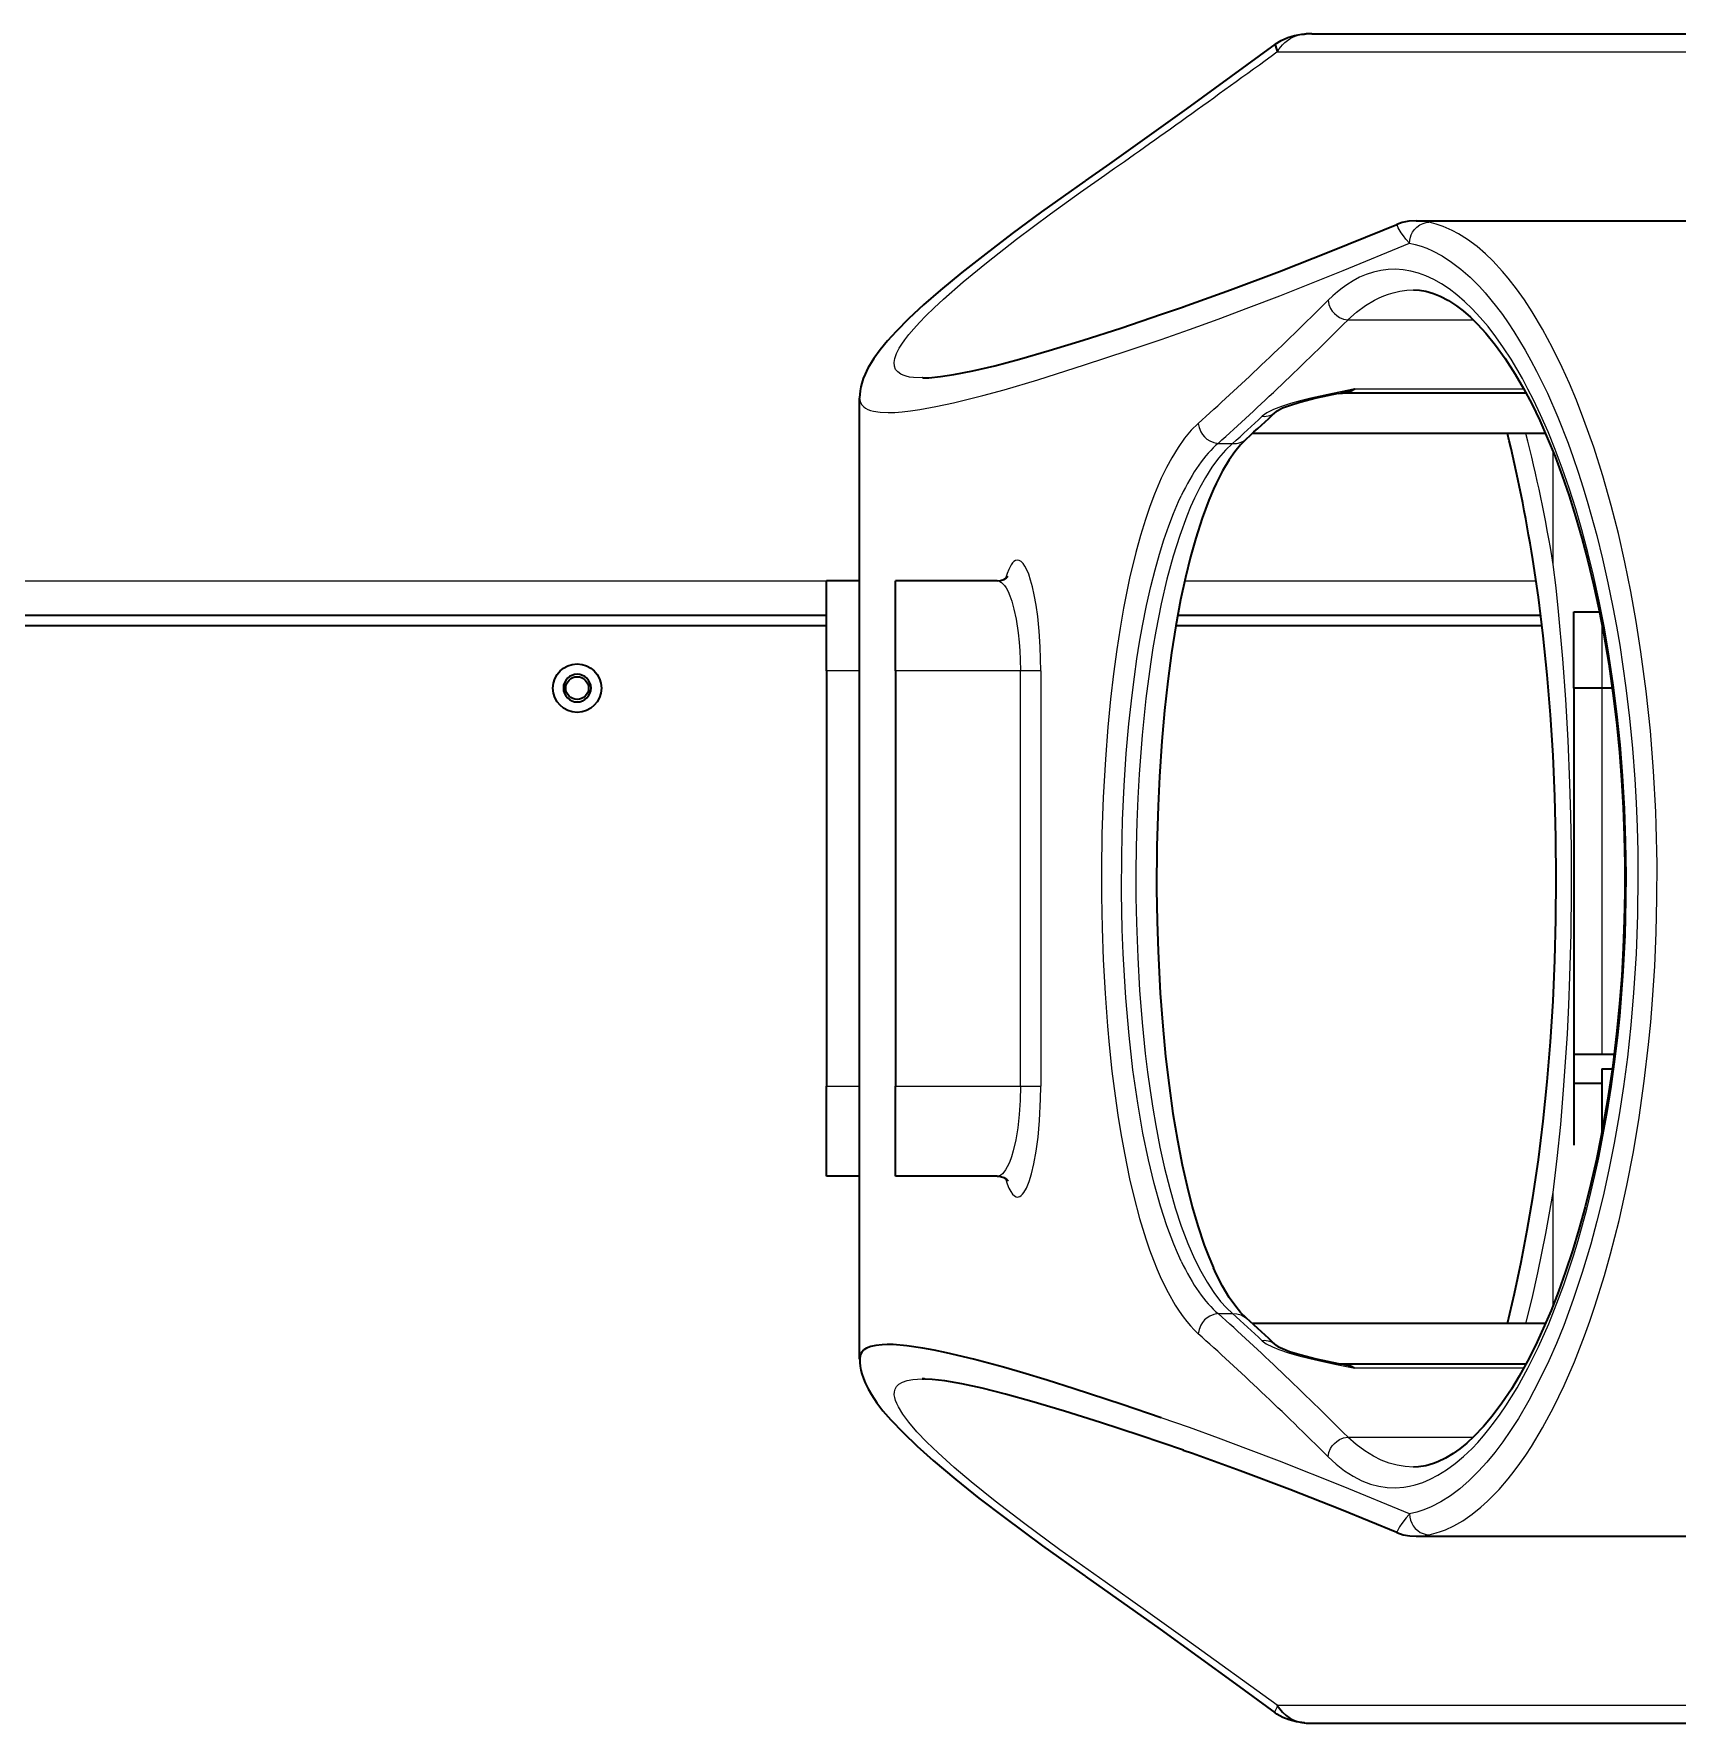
# Model space of a CAD drawing. Header units: inches. Extents: x 185496 to 352137, y 107182 to 179410.
# Drawn here: x 244383.5 to 244621, y 164989.9 to 165233.9 of the extents above; entities that cross this region are included whole.
import ezdxf

# ---------------------------------------------------------------- set-up
doc = ezdxf.new("R2010")
doc.units = ezdxf.units.IN
doc.header["$MEASUREMENT"] = 0

# ---------------------------------------------------------------- blocks, each defined once
blk = doc.blocks.new('RAGV')
at = {"color": 7, "lineweight": 35}
for p, q in [((799301.05, -275686.87), (799383.94, -275686.87)), ((799316.13, -275713.87), (799380.94, -275713.87)), ((799235.74, -275878.28), (799235.74, -275739.47)), ((799332.01, -275738.76), (799305.48, -275738.76)), ((799334.82, -275744.58), (799292.49, -275744.58)), ((799230.94, -275770.87), (798933.94, -275770.87)), ((799334.13, -275770.87), (799281.69, -275770.87)), ((799230.94, -275772.37), (798915.94, -275772.37)), ((799334.32, -275772.37), (799281.43, -275772.37)), ((799230.94, -275778.87), (799230.94, -275838.87)), ((799240.94, -275778.87), (799240.94, -275838.87)), ((799338.94, -275781.37), (799338.94, -275836.37)), ((799334.82, -275873.15), (799292.49, -275873.15)), ((799305.48, -275878.98), (799332.01, -275878.98)), ((799316.13, -275903.87), (799380.94, -275903.87)), ((799301.05, -275930.87), (799383.94, -275930.87))]:
    blk.add_line(p, q, dxfattribs=at)
at = {"color": 7, "lineweight": 13}
for p, q in [((799296.04, -275689.48), (799368.94, -275689.48)), ((799307.26, -275738.14), (799331.67, -275738.14)), ((798914.94, -275765.87), (799235.73, -275765.87)), ((799282.7, -275765.87), (799333.46, -275765.87)), ((799258.98, -275838.87), (799258.98, -275778.87)), ((799261.91, -275778.87), (799261.91, -275838.87)), ((799342.94, -275781.37), (799342.94, -275834.27)), ((799331.67, -275879.6), (799307.26, -275879.6)), ((799296.04, -275928.25), (799368.94, -275928.26))]:
    blk.add_line(p, q, dxfattribs=at)
at = {"color": 7, "lineweight": 35, "ltscale": 0.00163}
blk.add_line((799268.26, -275708.14), (799268.31, -275708.1), dxfattribs=at)
at = {"color": 7, "lineweight": 13, "ltscale": 0.454056}
blk.add_line((799306.26, -275728.2), (799324.42, -275728.2), dxfattribs=at)
at = {"color": 7, "lineweight": 35, "ltscale": 0.001746}
blk.add_line((799244.88, -275736.58), (799244.81, -275736.58), dxfattribs=at)
at = {"color": 7, "lineweight": 35, "ltscale": 0.000524903}
blk.add_line((799235.73, -275739.44), (799235.73, -275739.47), dxfattribs=at)
at = {"color": 7, "lineweight": 13, "ltscale": 0.052132}
for p, q in [((799287.53, -275746.03), (799289.62, -275746.03)), ((799287.53, -275871.71), (799289.62, -275871.71))]:
    blk.add_line(p, q, dxfattribs=at)
at = {"color": 7, "lineweight": 13, "ltscale": 0.406129}
blk.add_line((799335.94, -275763.51), (799335.94, -275747.27), dxfattribs=at)
at = {"color": 7, "lineweight": 35, "ltscale": 0.119763}
blk.add_line((799235.73, -275765.87), (799230.94, -275765.87), dxfattribs=at)
at = {"color": 7, "lineweight": 35, "ltscale": 0.325}
for p, q in [((799230.94, -275778.87), (799230.94, -275765.87)), ((799240.94, -275778.87), (799240.94, -275765.87)), ((799230.94, -275851.87), (799230.94, -275838.87)), ((799240.94, -275851.87), (799240.94, -275838.87))]:
    blk.add_line(p, q, dxfattribs=at)
at = {"color": 7, "lineweight": 35, "ltscale": 0.366924}
for p, q in [((799255.62, -275765.87), (799240.94, -275765.87)), ((799255.62, -275851.87), (799240.94, -275851.87))]:
    blk.add_line(p, q, dxfattribs=at)
at = {"color": 7, "lineweight": 35, "ltscale": 0.275}
blk.add_line((799338.94, -275781.37), (799338.94, -275770.37), dxfattribs=at)
at = {"color": 7, "lineweight": 35, "ltscale": 0.091772}
blk.add_line((799338.94, -275770.37), (799342.61, -275770.37), dxfattribs=at)
at = {"color": 7, "lineweight": 13, "ltscale": 0.232919}
blk.add_line((799342.94, -275772.05), (799342.94, -275781.37), dxfattribs=at)
at = {"color": 7, "lineweight": 13, "ltscale": 0.1198}
blk.add_line((799235.74, -275778.87), (799230.94, -275778.87), dxfattribs=at)
at = {"color": 7, "lineweight": 13, "ltscale": 0.45078}
for p, q in [((799258.98, -275778.87), (799240.94, -275778.87)), ((799240.94, -275838.87), (799258.98, -275838.87))]:
    blk.add_line(p, q, dxfattribs=at)
at = {"color": 7, "lineweight": 13, "ltscale": 0.073293}
for p, q in [((799261.91, -275778.87), (799258.98, -275778.87)), ((799258.98, -275838.87), (799261.91, -275838.87))]:
    blk.add_line(p, q, dxfattribs=at)
at = {"color": 7, "lineweight": 35, "ltscale": 0.1}
for p, q in [((799342.94, -275781.37), (799338.94, -275781.37)), ((799342.94, -275838.47), (799338.94, -275838.47))]:
    blk.add_line(p, q, dxfattribs=at)
at = {"color": 7, "lineweight": 35, "ltscale": 0.037934}
blk.add_line((799344.46, -275781.37), (799342.94, -275781.37), dxfattribs=at)
at = {"color": 7, "lineweight": 35, "ltscale": 0.144801}
blk.add_line((799344.74, -275834.27), (799338.94, -275834.27), dxfattribs=at)
at = {"color": 7, "lineweight": 35, "ltscale": 0.274987}
blk.add_line((799338.94, -275836.37), (799338.94, -275847.37), dxfattribs=at)
at = {"color": 7, "lineweight": 35, "ltscale": 0.037931}
blk.add_line((799342.94, -275836.37), (799344.46, -275836.37), dxfattribs=at)
at = {"color": 7, "lineweight": 35, "ltscale": 0.232938}
blk.add_line((799342.94, -275836.37), (799342.94, -275845.69), dxfattribs=at)
at = {"color": 7, "lineweight": 13, "ltscale": 0.119968}
blk.add_line((799230.94, -275838.87), (799235.74, -275838.87), dxfattribs=at)
at = {"color": 7, "lineweight": 35, "ltscale": 0.180423}
blk.add_line((799342.94, -275838.47), (799342.94, -275845.69), dxfattribs=at)
at = {"color": 7, "lineweight": 35, "ltscale": 0.120004}
blk.add_line((799235.74, -275851.87), (799230.94, -275851.87), dxfattribs=at)
at = {"color": 7, "lineweight": 13, "ltscale": 0.40613}
blk.add_line((799335.94, -275870.47), (799335.94, -275854.22), dxfattribs=at)
at = {"color": 7, "lineweight": 35, "ltscale": 0.000252916}
blk.add_line((799235.75, -275878.27), (799235.75, -275878.28), dxfattribs=at)
at = {"color": 7, "lineweight": 13, "ltscale": 0.000288782}
blk.add_line((799235.75, -275878.28), (799235.75, -275878.29), dxfattribs=at)
at = {"color": 7, "lineweight": 35, "ltscale": 0.007279}
for p, q in [((799244.8, -275881.15), (799245.09, -275881.15)), ((799245.09, -275881.15), (799244.8, -275881.15))]:
    blk.add_line(p, q, dxfattribs=at)
at = {"color": 7, "lineweight": 13, "ltscale": 0.454057}
blk.add_line((799306.26, -275889.53), (799324.42, -275889.53), dxfattribs=at)
at = {"color": 7, "lineweight": 35, "ltscale": 0.001435}
blk.add_line((799268.32, -275909.62), (799268.27, -275909.59), dxfattribs=at)
at = {"color": 7, "lineweight": 35, "ltscale": 0.004242}
blk.add_line((799296.04, -275928.25), (799296.1, -275928.41), dxfattribs=at)
at = {"color": 7, "lineweight": 35}
for points in [[(799295.77, -275688.38), (799296.66, -275687.82), (799297.6, -275687.4), (799298.55, -275687.12), (799299.64, -275686.94), (799300, -275686.91)], [(799295.77, -275688.38), (799282.95, -275697.7), (799271.82, -275705.64), (799268.31, -275708.1)], [(799295.77, -275688.38), (799295.77, -275688.38), (799295.76, -275688.38), (799295.76, -275688.39), (799295.78, -275688.48), (799295.97, -275689.09), (799296.03, -275689.23)], [(799296.08, -275689.32), (799296.05, -275689.28), (799296.03, -275689.25), (799296.03, -275689.23)], [(799296.12, -275689.34), (799296.06, -275689.42), (799296.04, -275689.48)], [(799268.27, -275708.15), (799262.03, -275712.59), (799257.8, -275715.71), (799253.96, -275718.63), (799250.5, -275721.36), (799247.42, -275723.91), (799244.99, -275726.03), (799242.85, -275728.01), (799241, -275729.87), (799239.78, -275731.2), (799238.7, -275732.51), (799237.8, -275733.74), (799237.4, -275734.37), (799236.94, -275735.17), (799236.52, -275736.03), (799236.27, -275736.65), (799236.05, -275737.32), (799235.91, -275737.87), (799235.81, -275738.45), (799235.73, -275739.44)], [(799282.49, -275726.28), (799289.3, -275723.85), (799296.41, -275721.18), (799303.83, -275718.28), (799311.33, -275715.24), (799313.36, -275714.4)], [(799316.13, -275713.87), (799315.08, -275713.94), (799314.14, -275714.13), (799313.36, -275714.4)], [(799315.75, -275723.87), (799316.6, -275723.91), (799317.53, -275724.06), (799318.63, -275724.38), (799319.61, -275724.77), (799320.79, -275725.38), (799321.96, -275726.14), (799322.95, -275726.9), (799323.97, -275727.78), (799325.02, -275728.81), (799326.22, -275730.12), (799327.61, -275731.83), (799328.98, -275733.74), (799330.44, -275736.01), (799331.64, -275738.09), (799332.83, -275740.32), (799333.99, -275742.73), (799335.13, -275745.3), (799336.21, -275747.94), (799337.24, -275750.7), (799338.23, -275753.58), (799339.18, -275756.57), (799340.09, -275759.73), (799340.96, -275763), (799341.77, -275766.4), (799342.53, -275769.93), (799343.19, -275773.37), (799343.95, -275777.84), (799344.65, -275782.8), (799345.12, -275786.74), (799345.5, -275790.65), (799345.81, -275794.63), (799346.05, -275798.66), (799346.21, -275802.72), (799346.28, -275806.78), (799346.29, -275810.82), (799346.21, -275814.86), (799346.06, -275818.88), (799345.83, -275822.9), (799345.52, -275826.91), (799345.13, -275830.86), (799344.53, -275835.87), (799343.79, -275840.88), (799342.88, -275846.01), (799342.18, -275849.46), (799341.39, -275852.95), (799340.55, -275856.31), (799339.66, -275859.55), (799338.72, -275862.66), (799337.73, -275865.65), (799336.7, -275868.51), (799335.63, -275871.25), (799334.51, -275873.86), (799333.37, -275876.31), (799332.21, -275878.59), (799331.03, -275880.73), (799329.89, -275882.61), (799328.53, -275884.65), (799327.14, -275886.5), (799325.88, -275888.01), (799324.49, -275889.46), (799323.45, -275890.41), (799322.45, -275891.23), (799321.47, -275891.93), (799320.36, -275892.59), (799319.28, -275893.11), (799318.63, -275893.36), (799317.54, -275893.67), (799316.48, -275893.83), (799315.75, -275893.87)], [(799244.88, -275736.58), (799245.73, -275736.55), (799247.42, -275736.38), (799249.35, -275736.09), (799252.08, -275735.55), (799255.26, -275734.8), (799258.86, -275733.84), (799263.1, -275732.63), (799268.04, -275731.11), (799273.46, -275729.36), (799279.37, -275727.37), (799282.51, -275726.29)], [(799304.87, -275738.82), (799301.7, -275739.51), (799299.33, -275740.12), (799297.85, -275740.58), (799296.84, -275740.96), (799296.16, -275741.3), (799295.96, -275741.42), (799295.95, -275741.43), (799295.94, -275741.43), (799295.95, -275741.43)], [(799305.48, -275738.76), (799305.93, -275738.72), (799306.39, -275738.6), (799306.74, -275738.45), (799307.26, -275738.14)], [(799291.62, -275745.36), (799290.78, -275746.21), (799289.93, -275747.23), (799289.13, -275748.38), (799288.17, -275749.98), (799287.25, -275751.8), (799286.86, -275752.63)], [(799286.86, -275752.63), (799286.19, -275754.22), (799285.21, -275756.84), (799284.29, -275759.72), (799283.55, -275762.39), (799282.81, -275765.41), (799282.12, -275768.63), (799281.43, -275772.37), (799280.81, -275776.29), (799280.27, -275780.37), (799279.8, -275784.61), (799279.41, -275789.02), (799279.06, -275794.13), (799278.85, -275798.36), (799278.69, -275804.19), (799278.65, -275810.43), (799278.72, -275815.09), (799278.85, -275819.38), (799279.17, -275825.43), (799279.53, -275830.21), (799279.95, -275834.57), (799280.44, -275838.76), (799281.01, -275842.79), (799281.65, -275846.65), (799282.35, -275850.23), (799283.05, -275853.37), (799283.8, -275856.31), (799284.59, -275859.01), (799285.53, -275861.8), (799286.19, -275863.51), (799286.86, -275865.11)], [(799332.98, -275854.96), (799333.79, -275849.5), (799334.48, -275843.92), (799335.07, -275838.23), (799335.54, -275832.44), (799335.91, -275826.56), (799336.17, -275820.67), (799336.33, -275814.77), (799336.38, -275808.86), (799336.33, -275802.95), (799336.17, -275797.04), (799335.91, -275791.12), (799335.54, -275785.25), (799335.06, -275779.47), (799334.48, -275773.8), (799333.79, -275768.23), (799332.98, -275762.77)], [(799255.62, -275765.87), (799256.1, -275765.82), (799256.57, -275765.66), (799256.98, -275765.42), (799257.2, -275765.2)], [(799255.62, -275851.87), (799256.1, -275851.92), (799256.56, -275852.07), (799256.97, -275852.31), (799257.2, -275852.54)], [(799329.33, -275873.15), (799330.35, -275868.78), (799331.3, -275864.28), (799332.18, -275859.67), (799332.98, -275854.96)], [(799291.62, -275872.38), (799290.78, -275871.53), (799289.93, -275870.5), (799289.13, -275869.36), (799288.17, -275867.75), (799287.25, -275865.94), (799286.86, -275865.11)], [(799279.32, -275886.74), (799273.68, -275884.83), (799266.75, -275882.56), (799262.83, -275881.33), (799259.34, -275880.27), (799256.52, -275879.45), (799252.19, -275878.28), (799248.29, -275877.35), (799246.52, -275876.98), (799244.87, -275876.69), (799242.54, -275876.35), (799240.58, -275876.19), (799239.74, -275876.18), (799238.99, -275876.2), (799238.1, -275876.3), (799237.36, -275876.47), (799236.75, -275876.71), (799236.36, -275876.96), (799236.07, -275877.26), (799235.91, -275877.51), (799235.81, -275877.78), (799235.75, -275878.27)], [(799235.75, -275878.27), (799235.77, -275878.78), (799235.82, -275879.28), (799235.93, -275879.86), (799236.07, -275880.41), (799236.29, -275881.09), (799236.55, -275881.72), (799236.97, -275882.59), (799237.44, -275883.4), (799238.22, -275884.58), (799239.11, -275885.73), (799240.26, -275887.07), (799242.01, -275888.9), (799244.04, -275890.84), (799246.37, -275892.93), (799249.65, -275895.69), (799252.97, -275898.34), (799256.66, -275901.17), (799262.14, -275905.23), (799268.27, -275909.59)], [(799295.95, -275876.31), (799295.94, -275876.3), (799295.96, -275876.32), (799296.16, -275876.44), (799296.84, -275876.77), (799297.85, -275877.16), (799299.33, -275877.62), (799301.7, -275878.22), (799304.87, -275878.92)], [(799282.51, -275891.45), (799276.27, -275889.31), (799270.54, -275887.42), (799265.32, -275885.78), (799260.61, -275884.38), (799256.82, -275883.34), (799253.46, -275882.5), (799250.53, -275881.87), (799248.05, -275881.44), (799246.24, -275881.22), (799245.22, -275881.16), (799244.79, -275881.15)], [(799313.36, -275903.34), (799305.35, -275900.06), (799297.87, -275897.11), (799290.7, -275894.4), (799283.82, -275891.92), (799282.49, -275891.46)], [(799313.36, -275903.34), (799314.26, -275903.64), (799315.25, -275903.82), (799316.13, -275903.87)], [(799268.31, -275909.63), (799279.14, -275917.3), (799290.05, -275925.18), (799295.77, -275929.36)], [(799300, -275930.83), (799298.85, -275930.68), (799297.8, -275930.4), (799296.88, -275930.03), (799296.03, -275929.54), (799295.77, -275929.36)], [(799296.1, -275928.41), (799296.26, -275928.55), (799296.44, -275928.8), (799296.85, -275929.28), (799297.35, -275929.77), (799297.94, -275930.18), (799298.4, -275930.42), (799298.96, -275930.62), (799299.64, -275930.77), (799300.23, -275930.84)]]:
    blk.add_lwpolyline(points, dxfattribs=at)
at = {"color": 7, "lineweight": 13}
for points in [[(799296.23, -275689.23), (799296.37, -275689.03), (799296.82, -275688.48), (799297.17, -275688.13), (799297.54, -275687.82), (799297.87, -275687.59), (799298.23, -275687.4), (799298.65, -275687.22), (799299.11, -275687.08), (799299.59, -275686.98), (799300.12, -275686.91), (799300.23, -275686.9)], [(799296.23, -275689.23), (799296.18, -275689.29), (799296.12, -275689.34)], [(799244.81, -275736.58), (799243.53, -275736.52), (799242.96, -275736.44), (799242.46, -275736.32), (799242.05, -275736.19), (799241.7, -275736.03), (799241.25, -275735.71), (799240.94, -275735.33), (799240.76, -275734.88), (799240.72, -275734.36), (799240.82, -275733.74), (799241.07, -275733.04), (799241.47, -275732.26), (799241.83, -275731.69), (799242.26, -275731.08), (799242.85, -275730.3), (799243.55, -275729.48), (799244.38, -275728.57), (799245.32, -275727.6), (799246.52, -275726.43), (799247.85, -275725.2), (799250.72, -275722.69), (799254.06, -275719.94), (799258.39, -275716.55), (799263.32, -275712.88), (799267.67, -275709.74), (799271.18, -275707.27)], [(799315.17, -275717.09), (799314.67, -275716.53), (799314.29, -275716.05), (799313.99, -275715.62), (799313.55, -275714.88), (799313.38, -275714.48), (799313.36, -275714.41), (799313.36, -275714.4), (799313.36, -275714.4), (799313.36, -275714.4)], [(799315.17, -275717.09), (799315.21, -275716.66), (799315.3, -275716.26), (799315.44, -275715.88), (799315.63, -275715.51), (799315.9, -275715.13), (799316.24, -275714.78), (799316.68, -275714.47), (799317.14, -275714.25), (799317.58, -275714.14), (799317.99, -275714.09)], [(799317.99, -275714.09), (799317.08, -275713.94), (799316.13, -275713.87)], [(799318, -275903.64), (799319.05, -275903.38), (799319.67, -275903.18), (799320.37, -275902.92), (799321.58, -275902.36), (799322.87, -275901.62), (799324.24, -275900.68), (799325.49, -275899.68), (799326.44, -275898.82), (799327.24, -275898.04), (799328.13, -275897.09), (799329.45, -275895.56), (799330.3, -275894.48), (799331.14, -275893.35), (799331.97, -275892.14), (799332.79, -275890.89), (799334.38, -275888.22), (799335.98, -275885.26), (799337.51, -275882.07), (799339, -275878.66), (799340.47, -275874.9), (799341.23, -275872.8), (799341.96, -275870.64), (799343.35, -275866.19), (799344.23, -275863.07), (799345.45, -275858.26), (799346.58, -275853.21), (799347.53, -275848.34), (799348.36, -275843.37), (799349.1, -275838.15), (799349.72, -275832.84), (799350.03, -275829.61), (799350.3, -275826.37), (799350.61, -275821.52), (799350.82, -275816.65), (799350.93, -275811.77), (799350.94, -275806.77), (799350.82, -275801.14), (799350.75, -275799.26), (799350.44, -275793.36), (799349.98, -275787.54), (799349.37, -275781.79), (799348.62, -275776.14), (799347.93, -275771.73), (799347.16, -275767.41), (799346.29, -275763.16), (799345.35, -275759.03), (799344.32, -275755.01), (799343.1, -275750.72), (799341.79, -275746.58), (799340.38, -275742.6), (799339.29, -275739.78), (799338.28, -275737.37), (799337.24, -275735.06), (799335.84, -275732.21), (799334.39, -275729.53), (799332.9, -275727.02), (799331.77, -275725.3), (799330.62, -275723.68), (799329.45, -275722.17), (799328.61, -275721.18), (799327.2, -275719.66), (799326.17, -275718.66), (799324.95, -275717.61), (799323.58, -275716.58), (799322.25, -275715.74), (799321.35, -275715.26), (799320.05, -275714.69), (799319.03, -275714.35), (799318, -275714.09)], [(799279.31, -275731.01), (799283.39, -275729.58), (799287.56, -275728.06), (799291.95, -275726.42), (799296.44, -275724.7), (799305.61, -275721.05), (799315.17, -275717.09)], [(799315.17, -275717.09), (799316, -275717.28), (799316.84, -275717.53), (799317.68, -275717.84), (799318.52, -275718.21), (799319.89, -275718.94), (799321.25, -275719.83), (799322.6, -275720.86), (799323.94, -275722.04), (799325.27, -275723.37), (799326.11, -275724.29), (799326.94, -275725.27), (799327.77, -275726.32), (799328.6, -275727.42), (799329.44, -275728.61), (799330.26, -275729.86), (799331.09, -275731.19), (799331.91, -275732.57), (799332.73, -275734.05), (799333.54, -275735.57), (799335.1, -275738.78), (799336.62, -275742.25), (799338.08, -275745.98), (799338.83, -275748.06), (799339.56, -275750.2), (799340.28, -275752.42), (799340.96, -275754.7), (799342.24, -275759.32), (799343.07, -275762.69), (799343.85, -275766.14), (799344.56, -275769.66), (799345.07, -275772.41), (799345.54, -275775.18), (799346.01, -275778.25), (799346.43, -275781.35), (799346.95, -275785.69), (799347.37, -275790.09), (799347.71, -275794.52), (799347.91, -275797.96), (799348.05, -275801.43), (799348.14, -275804.96), (799348.18, -275808.49), (799348.11, -275814.13), (799347.91, -275819.77), (799347.56, -275825.37), (799347.15, -275830.07), (799346.65, -275834.67), (799346.09, -275838.91), (799345.46, -275843.02), (799344.75, -275847.07), (799343.98, -275850.95), (799343.15, -275854.73), (799342.25, -275858.37), (799341.35, -275861.69), (799340.14, -275865.76), (799338.84, -275869.67), (799337.45, -275873.41), (799336.39, -275876.03), (799335.29, -275878.53), (799333.88, -275881.48), (799332.42, -275884.26), (799330.91, -275886.85), (799329.79, -275888.6), (799328.65, -275890.24), (799327.49, -275891.78), (799326.33, -275893.18), (799325.16, -275894.48), (799323.81, -275895.81), (799322.45, -275897), (799321.08, -275898.03), (799319.7, -275898.9), (799318.31, -275899.62), (799317.26, -275900.06), (799316.22, -275900.4), (799315.17, -275900.65)], [(799303.41, -275892.38), (799304.59, -275893.47), (799305.8, -275894.41), (799307.03, -275895.21), (799308.27, -275895.85), (799309.54, -275896.33), (799310.73, -275896.64), (799311.93, -275896.82), (799313.14, -275896.87), (799314.36, -275896.77), (799315.17, -275896.64), (799315.99, -275896.44), (799317.09, -275896.09), (799318.18, -275895.63), (799319.27, -275895.06), (799320.52, -275894.29), (799321.76, -275893.38), (799323, -275892.34), (799324.21, -275891.17), (799325.03, -275890.3), (799325.85, -275889.38), (799326.66, -275888.4), (799327.46, -275887.36), (799328.28, -275886.22), (799329.09, -275885.03), (799329.91, -275883.75), (799330.72, -275882.41), (799332.27, -275879.61), (799333.8, -275876.52), (799335.29, -275873.17), (799336.72, -275869.57), (799337.45, -275867.57), (799338.15, -275865.52), (799338.85, -275863.37), (799339.53, -275861.16), (799340.79, -275856.62), (799341.39, -275854.21), (799341.97, -275851.76), (799342.52, -275849.22), (799343.03, -275846.65), (799343.73, -275842.82), (799344.35, -275838.93), (799344.89, -275834.98), (799345.26, -275831.87), (799345.59, -275828.74), (799345.87, -275825.52), (799346.1, -275822.28), (799346.36, -275817.08), (799346.5, -275811.86), (799346.52, -275808.32), (799346.45, -275803.54), (799346.28, -275798.79), (799346, -275794.06), (799345.64, -275789.58), (799345.18, -275785.15), (799344.65, -275780.92), (799344.03, -275776.74), (799343.33, -275772.67), (799342.57, -275768.79), (799341.76, -275765.1), (799340.96, -275761.78), (799340.09, -275758.53), (799339.2, -275755.47), (799338.25, -275752.5), (799337.25, -275749.62), (799336.23, -275746.91), (799335.19, -275744.34), (799334.12, -275741.92), (799333.08, -275739.73), (799332.29, -275738.17), (799331.48, -275736.66), (799330.67, -275735.24), (799329.85, -275733.88), (799328.76, -275732.21), (799327.65, -275730.63), (799326.52, -275729.16), (799325.38, -275727.82), (799324.24, -275726.59), (799323.13, -275725.52), (799322.02, -275724.56), (799320.9, -275723.71), (799319.79, -275722.98), (799318.68, -275722.35), (799317.56, -275721.84), (799316.46, -275721.43), (799315.35, -275721.13), (799314.26, -275720.95), (799313.16, -275720.87), (799312.09, -275720.9), (799311.02, -275721.04), (799309.96, -275721.28), (799308.91, -275721.63), (799307.97, -275722.03), (799307.03, -275722.53), (799306.11, -275723.11), (799305.44, -275723.59), (799304.77, -275724.12), (799304.09, -275724.71), (799303.41, -275725.36)], [(799306.26, -275728.2), (799307.53, -275727.08), (799308.82, -275726.12), (799310.14, -275725.33), (799310.8, -275724.99), (799311.47, -275724.7), (799312.15, -275724.46), (799312.82, -275724.26), (799313.79, -275724.04), (799314.77, -275723.91), (799315.75, -275723.87)], [(799303.41, -275725.36), (799303.53, -275725.95), (799303.78, -275726.54), (799304.03, -275726.92), (799304.33, -275727.27), (799304.68, -275727.57), (799305.06, -275727.82), (799305.65, -275728.08), (799306.26, -275728.2)], [(799235.73, -275739.47), (799235.8, -275739.96), (799236, -275740.39), (799236.33, -275740.75), (799236.61, -275740.95), (799236.93, -275741.12), (799237.31, -275741.25), (799237.73, -275741.37), (799238.71, -275741.51), (799239.87, -275741.56), (799240.82, -275741.54), (799241.87, -275741.46), (799243.1, -275741.33), (799244.45, -275741.13), (799246.73, -275740.72), (799249.3, -275740.17), (799253.54, -275739.12), (799256.61, -275738.27), (799261.5, -275736.83), (799268.23, -275734.7), (799274.55, -275732.63), (799279.31, -275731.01)], [(799307.26, -275738.14), (799304.05, -275738.8), (799300.91, -275739.5), (799299.4, -275739.87), (799298, -275740.26), (799296.69, -275740.69), (799295.53, -275741.14), (799294.58, -275741.63), (799294.22, -275741.87), (799293.91, -275742.11)], [(799284.66, -275743.13), (799283.65, -275744.12), (799282.68, -275745.28), (799281.74, -275746.61), (799280.83, -275748.09), (799280.06, -275749.52), (799279.31, -275751.07)], [(799284.66, -275743.13), (799284.77, -275743.74), (799285.01, -275744.35), (799285.26, -275744.74), (799285.56, -275745.1), (799285.91, -275745.41), (799286.31, -275745.66), (799286.91, -275745.91), (799287.53, -275746.03)], [(799289.62, -275746.03), (799288.58, -275747.01), (799287.58, -275748.17), (799286.62, -275749.48), (799285.69, -275750.96), (799284.89, -275752.39), (799284.12, -275753.94)], [(799279.31, -275751.07), (799278.34, -275753.35), (799277.67, -275755.13), (799277.02, -275757.02), (799276.31, -275759.34), (799275.64, -275761.76), (799274.74, -275765.49), (799273.87, -275769.82), (799273.36, -275772.73), (799272.88, -275775.81), (799272.41, -275779.31), (799271.98, -275782.96), (799271.59, -275787.03), (799271.24, -275791.61), (799270.93, -275797.19), (799270.75, -275802.42), (799270.68, -275807.67), (799270.69, -275811.44), (799270.77, -275816.04), (799270.93, -275820.57), (799271.2, -275825.47), (799271.55, -275830.2), (799271.79, -275832.91), (799272.2, -275836.71), (799272.64, -275840.25), (799273.05, -275843.06), (799273.47, -275845.69), (799273.99, -275848.55), (799274.75, -275852.25), (799275.34, -275854.79), (799276.18, -275857.95), (799277.09, -275860.91), (799277.62, -275862.48), (799278.19, -275863.99), (799278.74, -275865.36), (799279.31, -275866.67)], [(799282.2, -275864.12), (799281.65, -275862.93), (799281.12, -275861.68), (799280.12, -275859.02), (799279.19, -275856.17), (799278.28, -275852.94), (799277.45, -275849.5), (799276.67, -275845.67), (799275.91, -275841.3), (799275.23, -275836.49), (799274.67, -275831.52), (799274.2, -275826.08), (799273.99, -275822.9), (799273.82, -275819.69), (799273.69, -275816.24), (799273.59, -275810.94), (799273.61, -275805.45), (799273.73, -275800.45), (799273.95, -275795.49), (799274.26, -275790.8), (799274.63, -275786.55), (799275.09, -275782.38), (799275.43, -275779.74), (799275.8, -275777.14), (799276.19, -275774.73), (799276.61, -275772.39), (799277.19, -275769.44), (799277.82, -275766.67), (799278.42, -275764.28), (799279.06, -275762), (799279.71, -275759.93), (799280.39, -275757.95), (799281.09, -275756.13), (799281.83, -275754.41), (799282.2, -275753.62)], [(799284.12, -275753.94), (799283.55, -275755.21), (799283.01, -275756.53), (799281.98, -275759.32), (799281.05, -275762.29), (799280.14, -275765.62), (799279.31, -275769.22), (799278.53, -275773.16), (799278.12, -275775.53), (799277.75, -275777.93), (799277.1, -275782.86), (799276.55, -275788.16), (799276.12, -275793.78), (799275.92, -275797.25), (799275.78, -275800.74), (799275.69, -275804.34), (799275.65, -275807.96), (799275.66, -275811.63), (799275.73, -275815.29), (799275.91, -275820.27), (799276.19, -275825), (799276.56, -275829.67), (799277.01, -275834.16), (799277.34, -275836.85), (799277.7, -275839.5), (799278.09, -275842.03), (799278.52, -275844.52), (799279.13, -275847.69), (799279.8, -275850.69), (799280.54, -275853.62), (799281.34, -275856.42), (799282.21, -275859.08), (799283.16, -275861.59), (799284.12, -275863.79)], [(799261.91, -275778.87), (799261.89, -275777.12), (799261.82, -275775.4), (799261.68, -275773.16), (799261.47, -275771.04), (799261.24, -275769.37), (799260.98, -275767.91), (799260.72, -275766.74), (799260.45, -275765.76), (799260.18, -275764.93), (799259.9, -275764.27), (799259.63, -275763.74), (799259.36, -275763.35), (799259.08, -275763.07), (799258.81, -275762.92), (799258.55, -275762.87), (799258.28, -275762.93), (799258.02, -275763.09), (799257.83, -275763.29), (799257.64, -275763.55), (799257.28, -275764.22), (799257.04, -275764.83), (799256.81, -275765.53)], [(799335.94, -275854.22), (799336.52, -275849.32), (799337.02, -275844.38), (799337.44, -275839.38), (799337.73, -275835.37), (799337.98, -275831.32), (799338.18, -275827.16), (799338.35, -275823), (799338.51, -275816.81), (799338.58, -275810.62), (799338.56, -275804.43), (799338.49, -275799.77), (799338.36, -275795.12), (799338.11, -275788.92), (799337.77, -275783), (799337.35, -275777.13), (799336.72, -275770.28), (799336.35, -275766.88), (799335.94, -275763.51)], [(799255.62, -275765.87), (799255.75, -275765.88), (799256.01, -275765.96), (799256.26, -275766.12), (799256.65, -275766.53), (799256.9, -275766.9), (799257.18, -275767.41), (799257.45, -275768.05), (799257.72, -275768.82), (799258.04, -275769.96), (799258.35, -275771.42), (799258.65, -275773.4), (799258.8, -275774.74), (799258.89, -275775.97), (799258.95, -275777.26), (799258.98, -275778.87)], [(799258.98, -275838.87), (799258.93, -275840.94), (799258.8, -275842.95), (799258.58, -275844.87), (799258.29, -275846.63), (799257.93, -275848.19), (799257.67, -275849.08), (799257.38, -275849.88), (799257.07, -275850.53), (799256.83, -275850.95), (799256.58, -275851.29), (799256.37, -275851.52), (799256.16, -275851.69), (799255.89, -275851.82), (799255.62, -275851.87)], [(799256.81, -275852.2), (799257.06, -275852.97), (799257.32, -275853.6), (799257.57, -275854.08), (799257.84, -275854.46), (799258.1, -275854.7), (799258.37, -275854.84), (799258.54, -275854.87), (799258.71, -275854.85), (799258.89, -275854.78), (799259.07, -275854.67), (799259.27, -275854.48), (799259.47, -275854.23), (799259.85, -275853.57), (799260.23, -275852.64), (799260.58, -275851.51), (799260.92, -275850.08), (799261.25, -275848.24), (799261.52, -275846.24), (799261.74, -275843.81), (799261.88, -275840.74), (799261.91, -275838.87)], [(799332, -275873.15), (799332.89, -275869.53), (799333.73, -275865.84), (799334.89, -275860.13), (799335.94, -275854.22)], [(799284.12, -275863.79), (799285.01, -275865.57), (799285.94, -275867.19), (799286.89, -275868.65), (799287.89, -275869.94), (799288.74, -275870.89), (799289.62, -275871.71)], [(799279.31, -275866.67), (799280.3, -275868.68), (799281.34, -275870.49), (799281.89, -275871.36), (799282.46, -275872.16), (799282.99, -275872.85), (799283.53, -275873.48), (799284.09, -275874.07), (799284.66, -275874.61)], [(799287.53, -275871.71), (799286.92, -275871.82), (799286.32, -275872.07), (799285.93, -275872.32), (799285.58, -275872.62), (799285.27, -275872.98), (799285.02, -275873.37), (799284.77, -275873.98), (799284.66, -275874.61)], [(799289.62, -275871.71), (799290.24, -275871.73), (799290.86, -275871.9), (799291.26, -275872.11), (799291.62, -275872.38)], [(799293.91, -275875.62), (799294.49, -275876.05), (799295.37, -275876.52), (799296.3, -275876.9), (799297.68, -275877.37), (799299.21, -275877.81), (799300.8, -275878.21), (799302.03, -275878.5), (799304.4, -275879.01), (799307.26, -275879.6)], [(799307.26, -275879.6), (799306.81, -275879.32), (799306.38, -275879.13), (799305.94, -275879.02), (799305.48, -275878.98)], [(799271.19, -275910.47), (799264.67, -275905.84), (799259.42, -275901.95), (799255.32, -275898.79), (799251.85, -275895.99), (799249.41, -275893.92), (799247.09, -275891.84), (799245.47, -275890.27), (799244.03, -275888.77), (799242.86, -275887.41), (799241.97, -275886.21), (799241.34, -275885.18), (799241.1, -275884.69), (799240.92, -275884.24), (799240.81, -275883.83), (799240.75, -275883.46), (799240.76, -275883.01), (799240.86, -275882.6), (799241.06, -275882.24), (799241.41, -275881.89), (799241.92, -275881.59), (799242.6, -275881.37), (799243.45, -275881.22), (799244.09, -275881.17), (799244.79, -275881.15)], [(799315.17, -275900.65), (799305.59, -275896.68), (799296.42, -275893.04), (799291.94, -275891.32), (799287.57, -275889.69), (799283.39, -275888.17), (799279.31, -275886.74)], [(799303.41, -275892.38), (799303.53, -275891.78), (799303.78, -275891.19), (799304.03, -275890.81), (799304.33, -275890.46), (799304.68, -275890.16), (799305.06, -275889.91), (799305.65, -275889.65), (799306.26, -275889.53)], [(799315.75, -275893.87), (799314.57, -275893.81), (799313.4, -275893.62), (799312.24, -275893.31), (799311.09, -275892.87), (799309.96, -275892.31), (799308.71, -275891.54), (799307.47, -275890.61), (799306.26, -275889.53)], [(799315.17, -275900.65), (799315.06, -275900.76), (799314.69, -275901.19), (799314.05, -275902.02), (799313.73, -275902.52), (799313.53, -275902.91), (799313.37, -275903.28), (799313.36, -275903.33), (799313.36, -275903.34), (799313.36, -275903.34)], [(799315.17, -275900.65), (799315.21, -275901.09), (799315.32, -275901.55), (799315.5, -275901.99), (799315.73, -275902.38), (799316.02, -275902.74), (799316.36, -275903.05), (799316.74, -275903.3), (799317.14, -275903.48), (799317.58, -275903.6), (799318, -275903.64)], [(799316.13, -275903.87), (799316.79, -275903.83), (799317.76, -275903.69), (799317.98, -275903.64), (799318, -275903.64)], [(799296.04, -275928.25), (799283.11, -275918.91), (799277.02, -275914.57), (799271.19, -275910.47)], [(799295.77, -275929.36), (799295.77, -275929.36), (799295.77, -275929.35), (799295.76, -275929.35), (799295.76, -275929.33), (799295.79, -275929.22), (799295.84, -275929.04), (799296.05, -275928.53), (799296.1, -275928.41)]]:
    blk.add_lwpolyline(points, dxfattribs=at)
at = {"color": 7, "lineweight": 35}
for radius in [3.5, 1.65]:
    blk.add_circle((799194.94, -275781.37), radius, dxfattribs=at)
for centre, radius, start, end in [((799301.05, -275700.67), 13.8, 90.0119, 94.3694), ((799296.16, -275691.45), 2.23, 88.2063, 93.5059), ((799296.02, -275689.66), 0.344, 70.7499, 79.7998), ((799301.25, -275721.47), 17.72, 281.7917, 289.8362), ((799305.48, -275736.08), 2.68, 264.2657, 270.0147), ((799016.42, -275437.94), 412.6, 311.8352, 312.6468), ((799194.94, -275781.37), 2, 0, 180), ((799194.94, -275781.37), 2, 180, 0), ((799016.42, -276179.79), 412.6, 47.3533, 48.1648), ((799305.48, -275875.95), 3.03, 258.2378, 269.9103), ((799301.05, -275917.09), 13.78, 265.6264, 269.989)]:
    blk.add_arc(centre, radius, start, end, dxfattribs=at)
at = {"color": 7, "lineweight": 13}
for centre, radius, start, end in [((799300.21, -275689.63), 2.73, 89.613, 94.3915), ((799301.05, -275697.35), 10.49, 89.9963, 94.4871), ((799015.66, -275440.92), 410.05, 311.9204, 312.7322), ((799015.67, -276176.81), 410.04, 47.2678, 48.0796), ((799301.28, -275896.1), 17.56, 70.09, 78.8417), ((799244.78, -275898.73), 17.57, 88.0036, 89.9603), ((799300.21, -275928.1), 2.73, 265.6142, 270.3787), ((799301.05, -275920.38), 10.49, 265.513, 270.0037)]:
    blk.add_arc(centre, radius, start, end, dxfattribs=at)
for centre, major_axis, ratio, start_param, end_param in [((799400.72, -275598.57), (166.34, 130.77), 0.042304, 3.787088, 3.998895), ((799537.9, -275242.46), (-319.09, -532.55), 0.149191, 0.447719, 0.532853), ((799409.27, -275509.14), (-181.54, -267.42), 0.173857, 0.613009, 0.73807), ((799293.91, -275739.22), (2.03, -2.21), 0.92401, 5.499541, 6.284325), ((799296.89, -275823.45), (4.52, -79.57), 0.289, 3.358516, 3.625299), ((799289.62, -275743.13), (2, -2.24), 0.929645, 5.516814, 6.28506), ((799302.35, -275796.33), (4.74, -101.42), 0.363242, 1.883259, 2.089178), ((799296.89, -275794.29), (-4.52, -79.56), 0.289015, 5.799444, 6.066245), ((799412.29, -276114.17), (184.6, -272.99), 0.172852, 2.4112, 2.534892), ((799537.9, -276375.28), (319.09, -532.55), 0.149191, 2.60874, 2.693874), ((799293.91, -275878.51), (-2.03, -2.21), 0.923887, 3.140386, 3.925042)]:
    blk.add_ellipse(centre, major_axis=major_axis, ratio=ratio, start_param=start_param, end_param=end_param, dxfattribs=at)
at = {"color": 7, "lineweight": 35}
blk.add_ellipse((799301.34, -275794.52), major_axis=(5.08, -100.21), ratio=0.346911, start_param=1.87548, end_param=2.074756, dxfattribs=at)

msp = doc.modelspace()

# ---------------------------------------------------------------- block references
at = {"color": 30}
msp.add_blockref('RAGV', (-554732.89, 440920.8, 148285.2), dxfattribs=at)

doc.saveas('drawing.dxf')
